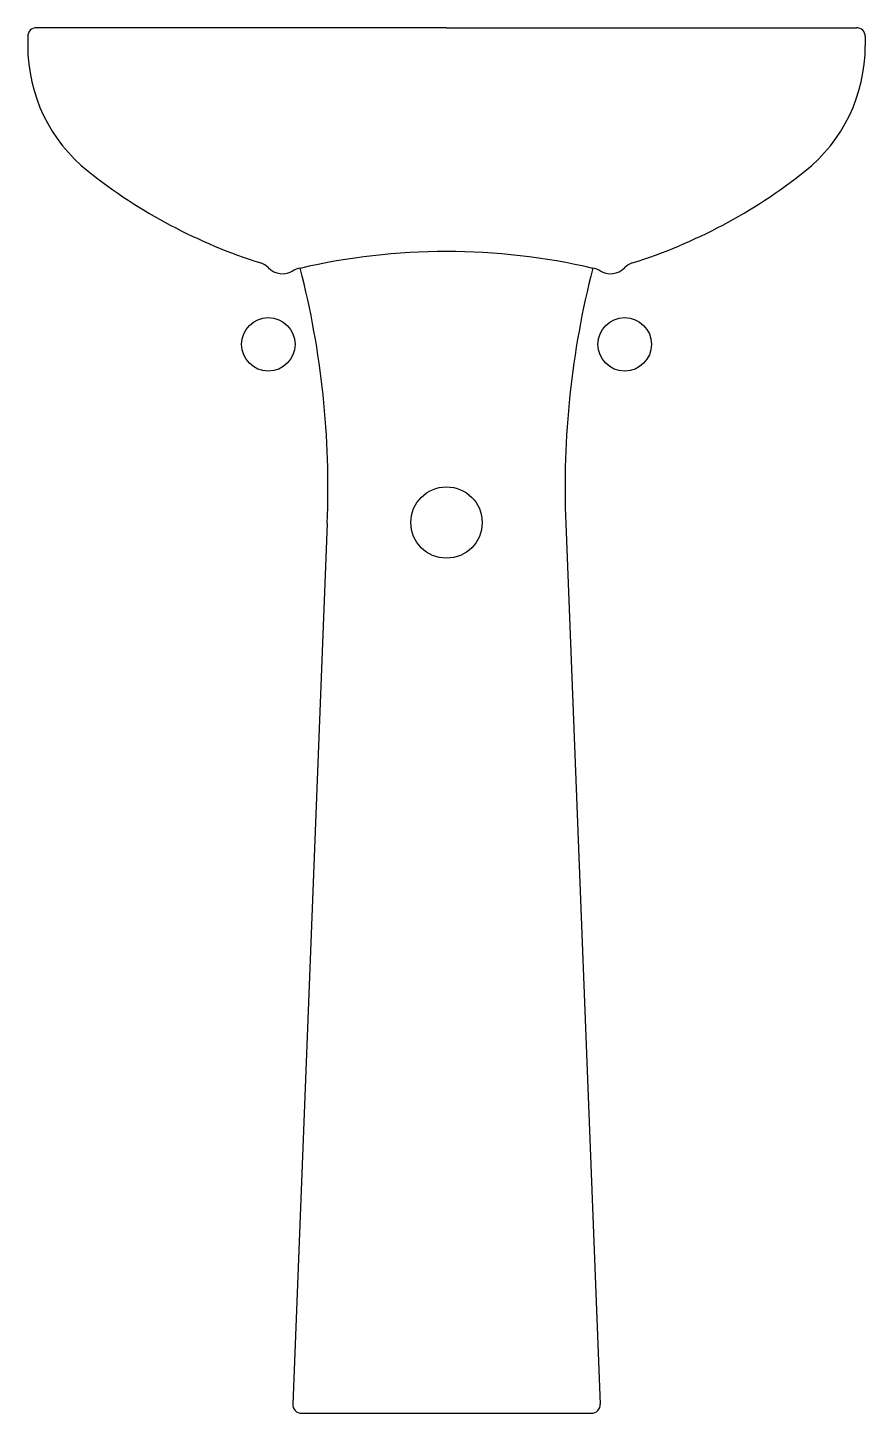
# Model space of a CAD drawing. Extents: x 2284 to 2754, y 1154 to 1932.
import ezdxf

# ---------------------------------------------------------------- set-up
doc = ezdxf.new("R2010")
doc.units = 0
doc.header["$LTSCALE"] = 50
doc.layers.add('FINA', color=6, linetype='CONTINUOUS')
doc.layers.add('GROSSA', color=3, linetype='CONTINUOUS')

msp = doc.modelspace()

# ---------------------------------------------------------------- linework, layer by layer
at = {"layer": 'FINA', "color": 0}
for centre, radius in [((2418.58, 1753.97), 15), ((2618.58, 1753.97), 15), ((2518.58, 1653.97), 20)]:
    msp.add_circle(centre, radius, dxfattribs=at)
at = {"layer": 'GROSSA', "color": 0, "linetype": 'CONTINUOUS'}
for p, q in [((2518.58, 1931.72), (2288.58, 1931.72)), ((2518.58, 1931.72), (2748.58, 1931.72)), ((2283.58, 1926.72), (2283.58, 1921.54)), ((2753.58, 1926.72), (2753.58, 1921.54)), ((2451.69, 1653.41), (2432.28, 1159.17)), ((2585.46, 1653.41), (2604.87, 1159.17))]:
    msp.add_line(p, q, dxfattribs=at)
at = {"layer": 'GROSSA', "color": 0}
msp.add_line((2437.28, 1153.97), (2599.88, 1153.97), dxfattribs=at)
at = {"layer": 'GROSSA', "color": 0, "linetype": 'CONTINUOUS'}
for centre, radius, start, end in [((2288.58, 1926.72), 5, 90, 180), ((2748.58, 1926.72), 5, 0, 90), ((2373.58, 1921.54), 90, 180, 231.48799), ((2663.58, 1921.54), 90, 308.51201, 360), ((2504.34, 2085.86), 300, 231.48799, 252.5376), ((2532.82, 2085.86), 300, 287.4624, 308.51201), ((2518.58, 1444.71), 361.39, 76.86597, 103.13403), ((2411.32, 1790.14), 10, 43.68676, 72.5376), ((2426.58, 1804.72), 11.11, 223.68676, 303.17474), ((2437.58, 1786.72), 10, 95.83383, 123.3678), ((1952.09, 1673.04), 499.99, 357.74964, 14.31533), ((3085.07, 1673.04), 499.99, 165.68467, 182.25036), ((2599.58, 1786.72), 10, 56.6322, 84.16617), ((2610.58, 1804.72), 11.11, 236.82526, 316.31324), ((2625.84, 1790.14), 10, 107.4624, 136.31324), ((2437.28, 1158.97), 5, 177.75512, 270), ((2599.88, 1158.97), 5, 270, 2.24488)]:
    msp.add_arc(centre, radius, start, end, dxfattribs=at)

doc.saveas('drawing.dxf')
